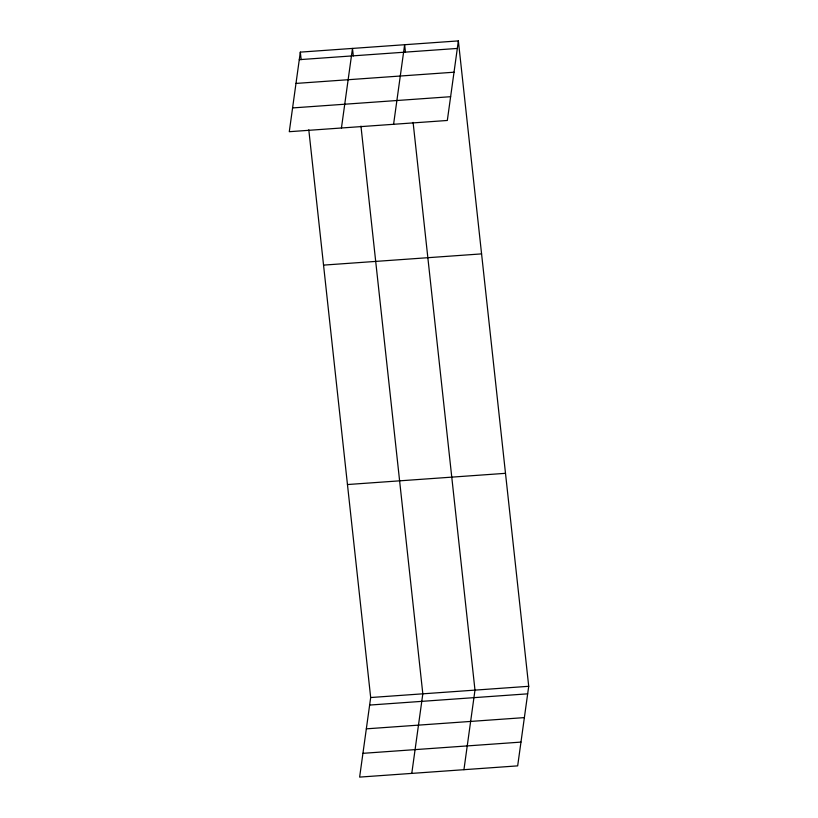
<?xml version="1.0" encoding="UTF-8"?>
<svg xmlns="http://www.w3.org/2000/svg" width="818" height="818" viewBox="0 0 818 818"><rect width="100%" height="100%" fill="white"/><g stroke="black" fill="none" stroke-linecap="round" stroke-linejoin="round"><path stroke-width="1.23" d="M300.329 52.127L289.286 131.698L447.323 120.471L458.366 40.9L300.329 52.127L301.147 59.642M341.443 127.986L352.486 48.426L353.304 55.941M393.591 124.285L404.634 44.714L405.452 52.229M308.795 129.806L370.677 697.529L359.634 777.1L517.671 765.873L528.714 686.302L458.366 40.9M411.781 773.399L422.824 693.828L360.953 126.095M463.939 769.687L474.982 690.126L413.1 122.393M299.286 59.663L457.323 48.436M295.983 83.426L454.021 72.209M292.588 107.925L450.626 96.698M323.539 265.114L481.577 253.887M347.456 484.542L505.493 473.325M370.677 697.529L528.714 686.302M369.624 705.065L527.661 693.838M366.331 728.838L524.369 717.611M362.926 753.327L520.964 742.1"/></g></svg>
